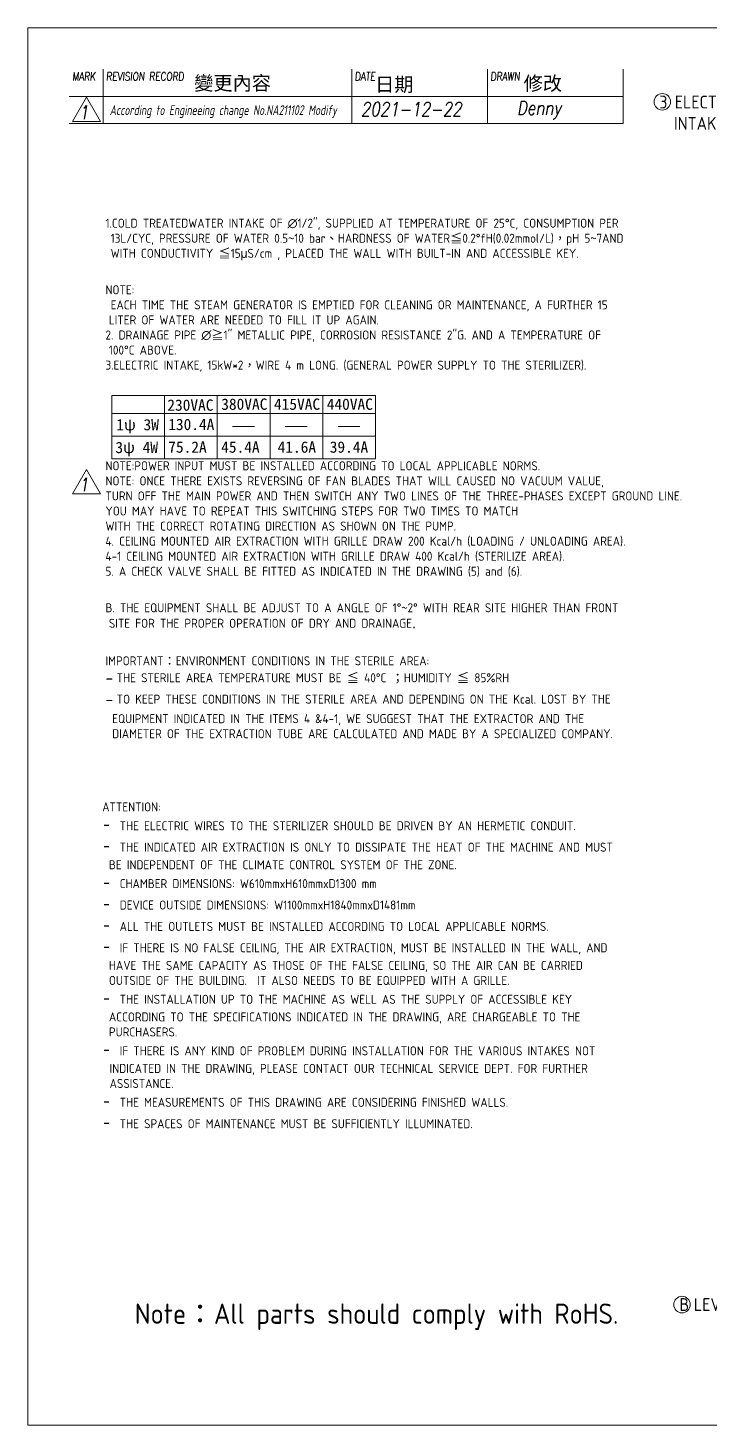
# Model space of a CAD drawing. Header units: millimetres. Extents: x -215875 to -182438, y -22804 to -2215.
# Drawn here: x -195623 to -191104, y -22804 to -13534 of the extents above; entities that cross this region are included whole.
import ezdxf

# ---------------------------------------------------------------- set-up
doc = ezdxf.new("R2010")
doc.units = ezdxf.units.MM
doc.header["$MEASUREMENT"] = 0
doc.layers.get('0').update_dxf_attribs({"lineweight": 25})
for name, color, linetype, lineweight in [('D', 3, 'Continuous', 13), ('F', 7, 'Continuous', 15), ('T', 4, 'Continuous', 15)]:
    doc.layers.add(name, color=color, linetype=linetype, lineweight=lineweight)
doc.styles.get("Standard").update_dxf_attribs({"font": 'KAIU.TTF'})
doc.styles.add('STU25', font='isocp2.shx')
doc.styles.add('Text', font='romans.shx', dxfattribs={"width": 0.8, "oblique": 10})

msp = doc.modelspace()

# ---------------------------------------------------------------- linework, layer by layer
at = {"layer": 'D'}
for p, q in [((-195066.609, -15971.721), (-195066.609, -16391.813)), ((-195066.609, -15971.721), (-193316.609, -15971.721)), ((-194716.609, -15971.721), (-194716.609, -16391.813)), ((-194366.609, -15971.721), (-194366.609, -16391.813)), ((-194016.609, -15971.721), (-194016.609, -16391.813)), ((-193666.609, -15971.721), (-193666.609, -16391.813)), ((-193316.609, -15971.721), (-193316.609, -16391.813)), ((-195066.609, -16091.813), (-193316.609, -16091.813)), ((-195066.609, -16241.813), (-193316.609, -16241.813)), ((-195066.609, -16241.813), (-193316.609, -16241.813)), ((-195066.609, -16241.813), (-193316.609, -16241.813)), ((-195066.609, -16391.813), (-193316.609, -16391.813))]:
    msp.add_line(p, q, dxfattribs=at)
at = {"layer": 'D', "color": 11}
for p, q in [((-194265.457, -16177.735), (-194120.433, -16177.735)), ((-193915.457, -16177.735), (-193770.433, -16177.735)), ((-193565.457, -16177.735), (-193420.433, -16177.735))]:
    msp.add_line(p, q, dxfattribs=at)
at = {"layer": 'D'}
for centre in [(-191413.701, -14023.839), (-191283.209, -22004.305)]:
    msp.add_circle(centre, 55, dxfattribs=at)
at = {"layer": 'F', "color": 7}
for p, q in [((-195124.141, -13807.791), (-195124.141, -14167.791)), ((-193473.991, -14167.791), (-193473.991, -13807.791)), ((-192573.991, -14167.791), (-192573.991, -13807.791)), ((-191673.991, -14167.791), (-191673.991, -13807.791)), ((-191673.991, -13987.791), (-195349.141, -13987.791)), ((-195349.141, -14167.791), (-191673.991, -14167.791))]:
    msp.add_line(p, q, dxfattribs=at)
at = {"layer": 'F'}
msp.add_line((-191673.991, -13807.791), (-191673.991, -14167.791), dxfattribs=at)
at = {"layer": 'F', "color": 6}
msp.add_lwpolyline([(-195623.162, -13533.77), (-195623.162, -22803.77), (-182438.162, -22803.77), (-182438.162, -13533.77)], close=True, dxfattribs=at)
msp.add_lwpolyline([(-195623.162, -13533.77), (-195623.162, -22803.77), (-182438.162, -22803.77), (-182438.162, -13533.77)], close=True, dxfattribs=at)
at = {"layer": 'F', "color": 7}
for points in [[(-195234.925, -13993.461), (-195328.415, -14155.391), (-195141.434, -14155.391)], [(-195234.925, -16462.829), (-195328.415, -16624.76), (-195141.434, -16624.76)]]:
    msp.add_lwpolyline(points, close=True, dxfattribs=at)

# ---------------------------------------------------------------- texts
at = {"lineweight": -3}
for s, p in [('變更內容', (-194519.806, -13946.576)), ('日期', (-193319.645, -13955.476)), ('修改', (-192334.167, -13948.356))]:
    msp.add_text(s, height=93.4085, dxfattribs=at).set_placement(p)
at = {"layer": 'D', "color": 11, "attachment_point": 1, "style": 'STU25'}
for s, insert, char_height in [('{\\C3;3 ELECTRIC \\P  INTAKE BOX}', (-191433.521, -13982.906), 85), ('{\\A1;}\\P{\\A1;\\Fisocp2.shx;\\H0.70447x;1.COLD TREATEDWATER INTAKE OF ∅1/2", SUPPLIED AT TEMPERATURE OF 25°C, CONSUMPTION PER}\\P{\\A1;\\Fisocp2.shx;\\H0.70447x; 13L/CYC, PRESSURE OF WATER 0.5}{\\A1;\\f細明體|b0|i0|c136|p49;\\H0.70447x;~}{\\A1;\\Fisocp2.shx;\\H0.70447x;10 bar}{\\A1;\\f標楷體|b0|i0|c136|p65;\\H0.70447x;、}{\\A1;\\Fisocp2.shx;\\H0.70447x;HARDNESS OF WATER}{\\A1;\\f標楷體|b0|i0|c136|p65;\\H0.70447x;≦}{\\A1;\\Fisocp2.shx;\\H0.70447x;0.2°fH(0.02mmol/L)}{\\A1;\\f標楷體|b0|i0|c136|p65;\\H0.70447x;，}{\\A1;\\Fisocp2.shx;\\H0.70447x;pH 5}{\\A1;\\f細明體|b0|i0|c136|p49;\\H0.70447x;~}{\\A1;\\Fisocp2.shx;\\H0.70447x;7AND }\\P{\\A1;\\Fisocp2.shx;\\H0.70447x; WITH CONDUCTIVITY }{\\A1;\\f標楷體|b0|i0|c136|p65;\\H0.70447x;≦}{\\A1;\\Fisocp2.shx;\\H0.70447x;15}{\\A1;\\f新細明體|b0|i0|c136|p16;\\H0.70447x;μ}{\\A1;\\Fisocp2.shx;\\H0.70447x;S/cm , PLACED THE WALL WITH BUILT-IN AND ACCESSIBLE KEY.}\\P{\\A1;\\Fisocp2.shx;\\H0.70447x;}\\P{\\A1;\\Fisocp2.shx;\\H0.70447x;NOTE:}\\P{\\A1;\\Fisocp2.shx;\\H0.70447x; EACH TIME THE STEAM GENERATOR IS EMPTIED FOR CLEANING OR MAINTENANCE, A FURTHER 15 }\\P{\\A1;\\F???;\\H0.70447x; }{\\A1;\\Fisocp2.shx;\\H0.70447x;LITER OF WATER ARE NEEDED TO FILL IT UP AGAIN.}\\P{\\A1;\\Fisocp3.shx;\\H0.70447x;2}{\\A1;\\Fisocp2.shx;\\H0.70447x;. DRAINAGE PIPE ∅}{\\A1;\\f標楷體|b0|i0|c136|p65;\\H0.70447x;≧}{\\A1;\\Fisocp2.shx;\\H0.70447x;1" METALLIC PIPE, CORROSION RESISTANCE 2"G. AND A TEMPERATURE OF }\\P{\\A1;\\F???;\\H0.70447x; }{\\A1;\\Fisocp2.shx;\\H0.70447x;100°C ABOVE.}\\P{\\A1;\\Fisocp2.shx;\\H0.70447x;3.ELECTRIC INTAKE, 15kW*2}{\\A1;\\f標楷體|b0|i0|c136|p65;\\H0.70447x;，}{\\A1;\\Fisocp2.shx;\\H0.70447x;WIRE 4 m LONG. (GENERAL POWER SUPPLY TO THE STERILIZER).}\\P{\\A1;\\Fisocp2.shx;\\H0.70447x;}\\P{\\A1;\\Fisocp2.shx;\\H0.70447x;}\\P{\\A1;\\Fisocp2.shx;\\H0.70447x;}\\P{\\A1;\\Fisocp2.shx;\\H0.70447x;}\\P{\\A1;\\Fisocp2.shx;\\H0.70447x;NOTE:POWER INPUT MUST BE INSTALLED ACCORDING TO LOCAL APPLICABLE NORMS.}\\P{\\A1;\\H0.70469x;NOTE: ONCE THERE EXISTS REVERSING OF FAN BLADES THAT WILL CAUSED NO VACUUM VALUE, }\\P{\\A1;\\H0.70469x;TURN OFF THE MAIN POWER AND THEN SWITCH ANY TWO LINES OF THE THREE-PHASES EXCEPT GROUND LINE. }\\P{\\A1;\\H0.70469x;YOU MAY HAVE TO REPEAT THIS SWITCHING STEPS FOR TWO TIMES TO MATCH }\\P{\\A1;\\H0.70469x;WITH THE CORRECT ROTATING DIRECTION AS SHOWN ON THE PUMP. }\\P{\\A1;\\Fisocp2.shx;\\H0.70447x;4. CEILING MOUNTED AIR EXTRACTION WITH GRILLE DRAW 200 Kcal/h (LOADING / UNLOADING AREA).}\\P{\\A1;\\Fisocp2.shx;\\H0.70447x;4-1 CEILING MOUNTED AIR EXTRACTION WITH GRILLE DRAW 400 Kcal/h (STERILIZE AREA).}\\P{\\A1;\\Fisocp2.shx;\\H0.70447x;5. A CHECK VALVE SHALL BE FITTED AS INDICATED IN THE DRAWING (5) and (6).}\\P{\\A1;\\Fisocp2.shx;\\H0.70447x;}\\P{\\A1;\\Fisocp2.shx;\\H0.70447x;B. THE EQUIPMENT SHALL BE ADJUST TO A ANGLE OF 1°}{\\A1;\\f細明體|b0|i0|c136|p49;\\H0.70447x;~}{\\A1;\\Fisocp2.shx;\\H0.70447x;2° WITH REAR SITE HIGHER THAN FRONT }\\P{\\A1;\\F???;\\H0.70447x; }{\\A1;\\Fisocp2.shx;\\H0.70447x;SITE FOR THE PROPER OPERATION OF DRY AND DRAINAGE}{\\A1;\\fArial|b0|i0|c0|p34;\\H0.77492x;.}\\P{\\A1;\\fArial|b0|i0|c0|p34;\\H0.77492x;}\\P{\\A1;\\Fisocp2.shx;\\H0.70433x;IMPORTANT}{\\A1;\\f標楷體|b0|i0|c136|p65;\\H0.70433x;：}{\\A1;\\Fisocp2.shx;\\H0.70433x;ENVIRONMENT CONDITIONS IN THE STERILE AREA:}\\P{\\A1;\\Fisocp2.shx;\\H1.00000x;-}{\\A1;\\F???;\\H0.70420x; }{\\A1;\\Fisocp2.shx;\\H0.70420x;THE STERILE AREA TEMPERATURE MUST BE }{\\A1;\\f標楷體|b0|i0|c136|p65;\\H0.70420x;≦}{\\A1;\\Fisocp2.shx;\\H0.70420x; 40°C }{\\A1;\\f標楷體|b0|i0|c136|p65;\\H0.70420x;；}{\\A1;\\Fisocp2.shx;\\H0.70420x;HUMIDITY }{\\A1;\\f標楷體|b0|i0|c136|p65;\\H0.70420x;≦}{\\A1;\\Fisocp2.shx;\\H0.70420x; 85%RH}\\P{\\A1;\\Fisocp2.shx;\\H1.00000x;-}{\\A1;\\F???;\\H0.70420x; }{\\A1;\\Fisocp2.shx;\\H0.70420x;TO KEEP THESE CONDITIONS IN THE STERILE AREA AND DEPENDING ON THE Kcal. LOST BY THE }\\P{\\A1;\\F???;\\H0.70420x;  }{\\A1;\\Fisocp2.shx;\\H0.70420x;EQUIPMENT INDICATED IN THE ITEMS 4 &4-1, WE SUGGEST THAT THE EXTRACTOR AND THE }\\P{\\A1;\\F???;\\H0.70420x;  }{\\A1;\\Fisocp2.shx;\\H0.70420x;DIAMETER OF THE EXTRACTION TUBE ARE CALCULATED AND MADE BY A SPECIALIZED COMPANY.}', (-195108.633, -14657.278), 85.150918), ('{\\f標楷體|b0|i0|c136|p65;230VAC}', (-194698.365, -15998.717), 75), ('{\\f標楷體|b0|i0|c136|p65;380VAC}', (-194340.482, -15992.532), 75), ('{\\f標楷體|b0|i0|c136|p65;415VAC}', (-193990.482, -15992.532), 75), ('{\\f標楷體|b0|i0|c136|p65;440VAC}', (-193640.482, -15992.532), 75), ('{\\f標楷體|b0|i0|c136|p65;1ψ 3W}', (-195036.758, -16128.791), 75), ('{\\f標楷體|b0|i0|c136|p65;130.4A}', (-194692.282, -16127.132), 75), ('{\\f標楷體|b0|i0|c136|p65;3ψ 4W}', (-195042.8, -16279.802), 75), ('{\\f標楷體|b0|i0|c136|p65;75.2A}', (-194692.282, -16277.132), 75), ('{\\f標楷體|b0|i0|c136|p65;45.4A}', (-194340.81, -16277.132), 75), ('{\\f標楷體|b0|i0|c136|p65;41.6A}', (-193966.458, -16277.132), 75), ('{\\f標楷體|b0|i0|c136|p65;39.4A}', (-193620.486, -16277.132), 75), ('\\P{\\H0.7042x;ATTENTION:\\P\\f標楷體|b0|i0|c136|p65;\\H1.42x;- \\Fisocp2.shx;\\H0.7042x;THE ELECTRIC WIRES TO THE STERILIZER SHOULD BE DRIVEN BY AN HERMETIC CONDUIT.  \\P\\f標楷體|b0|i0|c136|p65;\\H1.42x;- \\Fisocp2.shx;\\H0.7042x;THE INDICATED AIR EXTRACTION IS ONLY TO DISSIPATE THE HEAT OF THE MACHINE AND MUST \\P\\f???|b0|i0|c0|p65;  \\Fisocp2.shx;BE INDEPENDENT OF THE CLIMATE CONTROL SYSTEM OF THE ZONE.\\P\\f標楷體|b0|i0|c136|p65;\\H1.42x;- \\Fisocp2.shx;\\H0.7042x;CHAMBER DIMENSIONS: W610mmxH610mmxD1300 mm\\P\\f標楷體|b0|i0|c136|p65;\\H1.42x;- \\Fisocp2.shx;\\H0.7042x;DEVICE OUTSIDE DIMENSIONS: W1100mmxH1840mmxD1481mm\\P\\f標楷體|b0|i0|c136|p65;\\H1.42x;- \\Fisocp2.shx;\\H0.7042x;ALL THE OUTLETS MUST BE INSTALLED ACCORDING TO LOCAL APPLICABLE NORMS.\\P\\f標楷體|b0|i0|c136|p65;\\H1.42x;- \\Fisocp2.shx;\\H0.7042x;IF THERE IS NO FALSE CEILING, THE AIR EXTRACTION, MUST BE INSTALLED IN THE WALL, AND \\P\\f???|b0|i0|c0|p65;  \\Fisocp2.shx;HAVE THE SAME CAPACITY AS THOSE OF THE FALSE CEILING, SO THE AIR CAN BE CARRIED \\P\\f???|b0|i0|c0|p65;  \\Fisocp2.shx;OUTSIDE OF THE BUILDING.  IT ALSO NEEDS TO BE EQUIPPED WITH A GRILLE.\\P\\f標楷體|b0|i0|c136|p65;\\H1.42x;- \\Fisocp2.shx;\\H0.7042x;THE INSTALLATION UP TO THE MACHINE AS WELL AS THE SUPPLY OF ACCESSIBLE KEY \\P\\f???|b0|i0|c0|p65;  \\Fisocp2.shx;ACCORDING TO THE SPECIFICATIONS INDICATED IN THE DRAWING, ARE CHARGEABLE TO THE \\P\\f???|b0|i0|c0|p65;  \\Fisocp2.shx;PURCHASERS.\\fArial|b0|i0|c0|p34;\\H1.087x; \\P\\f標楷體|b0|i0|c136|p65;\\H1.307x;- \\Fisocp2.shx;\\H0.7042x;IF THERE IS ANY KIND OF PROBLEM DURING INSTALLATION FOR THE VARIOUS INTAKES NOT \\P\\f???|b0|i0|c0|p65;\\H1.1x;  \\Fisocp2.shx;\\H0.9087x;INDICATED IN THE DRAWING, PLEASE CONTACT OUR TECHNICAL SERVICE DEPT. FOR FURTHER \\P\\f???|b0|i0|c0|p65;\\H1.1x;  \\Fisocp2.shx;\\H0.9087x;ASSISTANCE.\\P\\f標楷體|b0|i0|c136|p65;\\H1.42x;- \\Fisocp2.shx;\\H0.7042x;THE MEASUREMENTS OF THIS DRAWING ARE CONSIDERING FINISHED WALLS.\\P\\f標楷體|b0|i0|c136|p65;\\H1.42x;- \\Fisocp2.shx;\\H0.7042x;THE SPACES OF MAINTENANCE MUST BE SUFFICIENTLY ILLUMINATED.}', (-195130.144, -18530.456), 85.150918)]:
    msp.add_mtext(s, dxfattribs=dict(at, insert=insert, char_height=char_height))
at = {"layer": 'D', "color": 11, "insert": (-191300.76, -21961.782), "char_height": 85, "attachment_point": 1}
msp.add_mtext('{\\Fisocp2.shx;\\C3;B\\f???|b0|i0|c0|p65; \\Fisocp2.shx;LEVEL ADJUSTER}', dxfattribs=at)
at = {"layer": 'D', "color": 0, "insert": (-194914.294, -21997.223), "char_height": 135.00867, "attachment_point": 1, "style": 'STU25'}
msp.add_mtext('Note{\\f標楷體|b0|i0|c136|p65;：}All parts should comply with RoHS.', dxfattribs=at)
at = {"layer": 'F', "color": 1, "lineweight": 15, "style": 'Text', "oblique": 5, "width": 0.8}
for s, p in [('MARK', (-195329.239, -13882.091)), ('REVISION RECORD', (-195104.239, -13882.091)), ('DATE', (-193454.089, -13882.091)), ('DRAWN', (-192554.089, -13882.091))]:
    msp.add_text(s, height=54, dxfattribs=at).set_placement(p)
at = {"layer": 'T', "lineweight": 20, "style": 'Text', "oblique": 10, "width": 0.8}
for s, height, p in [('1', 90, (-195283.862, -14138.918)), ('2021-12-22', 92, (-193414.314, -14118.91)), ('Denny', 92, (-192379.034, -14110.647)), ('1', 90, (-195283.862, -16608.287))]:
    msp.add_text(s, height=height, dxfattribs=at).set_placement(p)
at = {"layer": 'T', "linetype": 'Continuous', "lineweight": 20, "insert": (-195080.462, -14046.457), "char_height": 65, "attachment_point": 1, "style": 'Text'}
msp.add_mtext('{\\Fisocp2.shx|c136;According to Engineeing change No.NA211102 Modify}', dxfattribs=at)

doc.saveas('drawing.dxf')
